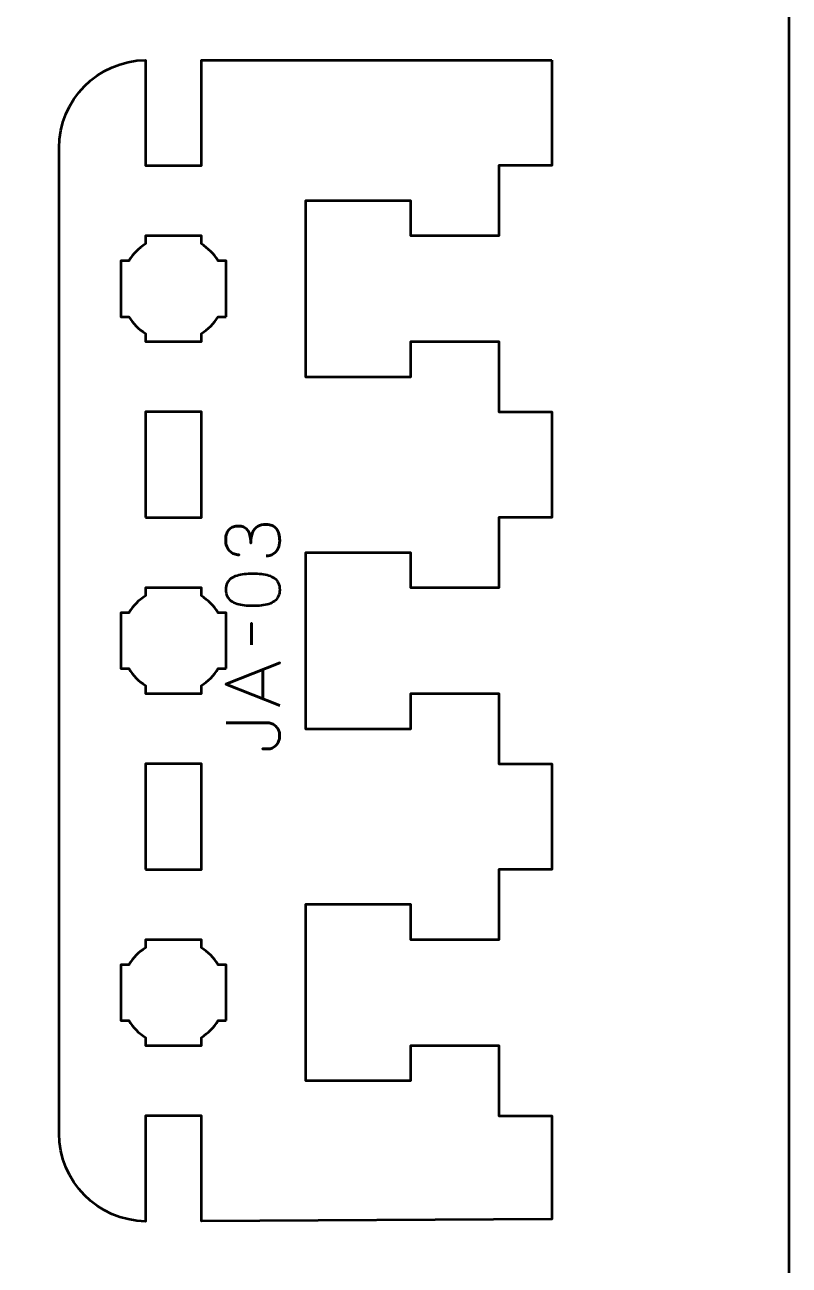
# Model space of a CAD drawing. Header units: centimetres. Extents: x -21 to 0, y -29.7 to 0.
# Drawn here: x -4.34 to 0, y -21.65 to -14.6 of the extents above; entities that cross this region are included whole.
import ezdxf

# ---------------------------------------------------------------- set-up
doc = ezdxf.new("R2010")
doc.units = ezdxf.units.CM
doc.header["$MEASUREMENT"] = 0
doc.layers.add('Layer 1', color=7, linetype='Continuous')

msp = doc.modelspace()

# ---------------------------------------------------------------- linework, layer by layer
at = {"layer": 'Layer 1', "color": 22, "lineweight": 53}
msp.add_open_spline([(-21.00003, -29.19995), (-21.00003, -29.19995), (-21.00003, -0.49992), (-21.00003, -0.49992), (-21.00003, -0.49992), (-21.00003, -0.22295), (-20.77694, 0.00004), (-20.49994, 0.00004), (-20.49994, 0.00004), (-20.49994, 0.00004), (-0.50008, 0.00004), (-0.50008, 0.00004), (-0.50008, 0.00004), (-0.22294, 0.00004), (0.00002, -0.22295), (0.00002, -0.49992), (0.00002, -0.49992), (0.00002, -0.49992), (0.00002, -29.19995), (0.00002, -29.19995), (0.00002, -29.19995), (0.00002, -29.47695), (-0.22294, -29.70004), (-0.50008, -29.70004), (-0.50008, -29.70004), (-0.50008, -29.70004), (-20.49994, -29.70004), (-20.49994, -29.70004), (-20.49994, -29.70004), (-20.77694, -29.70004), (-21.00003, -29.47695), (-21.00003, -29.19995)], degree=3, knots=[0, 0, 0, 0, 0.125, 0.125, 0.125, 0.125, 0.25, 0.25, 0.25, 0.25, 0.375, 0.375, 0.375, 0.375, 0.5, 0.5, 0.5, 0.5, 0.625, 0.625, 0.625, 0.625, 0.75, 0.75, 0.75, 0.75, 0.875, 0.875, 0.875, 0.875, 1, 1, 1, 1], dxfattribs=at)
at = {"layer": 'Layer 1', "color": 114, "lineweight": 53}
msp.add_open_spline([(-1.35, -14.80006), (-1.35, -14.80006), (-1.65, -14.80006), (-1.65, -14.80006), (-1.65, -14.80006), (-1.65, -14.80006), (-1.64999, -14.80006), (-1.64999, -14.80006), (-1.64999, -14.80006), (-1.64999, -14.80006), (-3.34125, -14.80006), (-3.34125, -14.80006), (-3.34125, -14.80006), (-3.34125, -14.80006), (-3.34125, -15.40006), (-3.34125, -15.40006), (-3.34125, -15.40006), (-3.34125, -15.40006), (-3.65875, -15.40006), (-3.65875, -15.40006), (-3.65875, -15.40006), (-3.65875, -15.40006), (-3.65875, -14.80017), (-3.65875, -14.80017), (-3.65875, -14.80017), (-3.9308, -14.80484), (-4.15, -15.0269), (-4.15, -15.30006), (-4.15, -15.30006), (-4.15, -15.30006), (-4.15, -20.90005), (-4.15, -20.90005), (-4.15, -20.90005), (-4.15, -21.17321), (-3.9308, -21.39527), (-3.65875, -21.39994), (-3.65875, -21.39994), (-3.65875, -21.39994), (-3.65875, -20.80005), (-3.65875, -20.80005), (-3.65875, -20.80005), (-3.65875, -20.80005), (-3.34125, -20.80005), (-3.34125, -20.80005), (-3.34125, -20.80005), (-3.34125, -20.80005), (-3.34125, -21.39812), (-3.34125, -21.39812), (-3.34125, -21.39812), (-3.34125, -21.39812), (-1.35, -21.38755), (-1.35, -21.38755), (-1.35, -21.38755), (-1.35, -21.38755), (-1.35, -20.80005), (-1.35, -20.80005), (-1.35, -20.80005), (-1.35, -20.80005), (-1.65, -20.80005), (-1.65, -20.80005), (-1.65, -20.80005), (-1.65, -20.80005), (-1.65, -20.40005), (-1.65, -20.40005), (-1.65, -20.40005), (-1.65, -20.40005), (-2.15, -20.40005), (-2.15, -20.40005), (-2.15, -20.40005), (-2.15, -20.40005), (-2.15001, -20.60005), (-2.15001, -20.60005), (-2.15001, -20.60005), (-2.15001, -20.60005), (-2.75, -20.60005), (-2.75, -20.60005), (-2.75, -20.60005), (-2.75, -20.21672), (-2.75, -19.98338), (-2.75, -19.60005), (-2.75, -19.60005), (-2.75, -19.60005), (-2.15001, -19.60005), (-2.15001, -19.60005), (-2.15001, -19.60005), (-2.15001, -19.60005), (-2.15, -19.80005), (-2.15, -19.80005), (-2.15, -19.80005), (-2.15, -19.80005), (-1.64999, -19.80005), (-1.64999, -19.80005), (-1.64999, -19.80005), (-1.64999, -19.80005), (-1.65, -19.40005), (-1.65, -19.40005), (-1.65, -19.40005), (-1.65, -19.40005), (-1.35, -19.40005), (-1.35, -19.40005), (-1.35, -19.40005), (-1.35, -19.40005), (-1.35, -18.80005), (-1.35, -18.80005), (-1.35, -18.80005), (-1.35, -18.80005), (-1.65, -18.80005), (-1.65, -18.80005), (-1.65, -18.80005), (-1.65, -18.80005), (-1.65, -18.40005), (-1.65, -18.40005), (-1.65, -18.40005), (-1.65, -18.40005), (-2.15, -18.40005), (-2.15, -18.40005), (-2.15, -18.40005), (-2.15, -18.40005), (-2.15001, -18.60005), (-2.15001, -18.60005), (-2.15001, -18.60005), (-2.15001, -18.60005), (-2.75, -18.60005), (-2.75, -18.60005), (-2.75, -18.60005), (-2.75, -18.21672), (-2.75, -17.98339), (-2.75, -17.60006), (-2.75, -17.60006), (-2.75, -17.60006), (-2.15001, -17.60006), (-2.15001, -17.60006), (-2.15001, -17.60006), (-2.15001, -17.60006), (-2.15, -17.80006), (-2.15, -17.80006), (-2.15, -17.80006), (-2.15, -17.80006), (-1.64999, -17.80006), (-1.64999, -17.80006), (-1.64999, -17.80006), (-1.64999, -17.80006), (-1.65, -17.40006), (-1.65, -17.40006), (-1.65, -17.40006), (-1.65, -17.40006), (-1.35, -17.40006), (-1.35, -17.40006), (-1.35, -17.40006), (-1.35, -17.40006), (-1.35, -16.80006), (-1.35, -16.80006), (-1.35, -16.80006), (-1.35, -16.80006), (-1.65, -16.80006), (-1.65, -16.80006), (-1.65, -16.80006), (-1.65, -16.80006), (-1.65, -16.40006), (-1.65, -16.40006), (-1.65, -16.40006), (-1.65, -16.40006), (-2.15, -16.40006), (-2.15, -16.40006), (-2.15, -16.40006), (-2.15, -16.40006), (-2.15001, -16.60006), (-2.15001, -16.60006), (-2.15001, -16.60006), (-2.15001, -16.60006), (-2.75, -16.60006), (-2.75, -16.60006), (-2.75, -16.60006), (-2.75, -16.21673), (-2.75, -15.98339), (-2.75, -15.60006), (-2.75, -15.60006), (-2.75, -15.60006), (-2.15001, -15.60006), (-2.15001, -15.60006), (-2.15001, -15.60006), (-2.15001, -15.60006), (-2.15, -15.80006), (-2.15, -15.80006), (-2.15, -15.80006), (-2.15, -15.80006), (-1.64999, -15.80006), (-1.64999, -15.80006), (-1.64999, -15.80006), (-1.64999, -15.80006), (-1.65, -15.40006), (-1.65, -15.40006), (-1.65, -15.40006), (-1.65, -15.40006), (-1.35, -15.40006), (-1.35, -15.40006), (-1.35, -15.40006), (-1.35, -15.40006), (-1.35, -14.80006), (-1.35, -14.80006)], degree=3, knots=[0, 0, 0, 0, 0.02, 0.02, 0.02, 0.02, 0.04, 0.04, 0.04, 0.04, 0.06, 0.06, 0.06, 0.06, 0.08, 0.08, 0.08, 0.08, 0.1, 0.1, 0.1, 0.1, 0.12, 0.12, 0.12, 0.12, 0.14, 0.14, 0.14, 0.14, 0.16, 0.16, 0.16, 0.16, 0.18, 0.18, 0.18, 0.18, 0.2, 0.2, 0.2, 0.2, 0.22, 0.22, 0.22, 0.22, 0.24, 0.24, 0.24, 0.24, 0.26, 0.26, 0.26, 0.26, 0.28, 0.28, 0.28, 0.28, 0.3, 0.3, 0.3, 0.3, 0.32, 0.32, 0.32, 0.32, 0.34, 0.34, 0.34, 0.34, 0.36, 0.36, 0.36, 0.36, 0.38, 0.38, 0.38, 0.38, 0.4, 0.4, 0.4, 0.4, 0.42, 0.42, 0.42, 0.42, 0.44, 0.44, 0.44, 0.44, 0.46, 0.46, 0.46, 0.46, 0.48, 0.48, 0.48, 0.48, 0.5, 0.5, 0.5, 0.5, 0.52, 0.52, 0.52, 0.52, 0.54, 0.54, 0.54, 0.54, 0.56, 0.56, 0.56, 0.56, 0.58, 0.58, 0.58, 0.58, 0.6, 0.6, 0.6, 0.6, 0.62, 0.62, 0.62, 0.62, 0.64, 0.64, 0.64, 0.64, 0.66, 0.66, 0.66, 0.66, 0.68, 0.68, 0.68, 0.68, 0.7, 0.7, 0.7, 0.7, 0.72, 0.72, 0.72, 0.72, 0.74, 0.74, 0.74, 0.74, 0.76, 0.76, 0.76, 0.76, 0.78, 0.78, 0.78, 0.78, 0.8, 0.8, 0.8, 0.8, 0.82, 0.82, 0.82, 0.82, 0.84, 0.84, 0.84, 0.84, 0.86, 0.86, 0.86, 0.86, 0.88, 0.88, 0.88, 0.88, 0.9, 0.9, 0.9, 0.9, 0.92, 0.92, 0.92, 0.92, 0.94, 0.94, 0.94, 0.94, 0.96, 0.96, 0.96, 0.96, 0.98, 0.98, 0.98, 0.98, 1, 1, 1, 1], dxfattribs=at)
at = {"layer": 'Layer 1', "color": 250, "lineweight": 53}
for points, knots in [([(-3.2, -16.25881), (-3.2, -16.25881), (-3.24544, -16.25881), (-3.24544, -16.25881), (-3.24544, -16.25881), (-3.26967, -16.29757), (-3.3025, -16.33039), (-3.34125, -16.35462), (-3.34125, -16.35462), (-3.34125, -16.35462), (-3.34125, -16.40006), (-3.34125, -16.40006), (-3.34125, -16.40006), (-3.34125, -16.40006), (-3.5, -16.40006), (-3.5, -16.40006), (-3.5, -16.40006), (-3.5, -16.40006), (-3.65875, -16.40006), (-3.65875, -16.40006), (-3.65875, -16.40006), (-3.65875, -16.40006), (-3.65875, -16.35462), (-3.65875, -16.35462), (-3.65875, -16.35462), (-3.6975, -16.33039), (-3.73033, -16.29757), (-3.75456, -16.25881), (-3.75456, -16.25881), (-3.75456, -16.25881), (-3.8, -16.25881), (-3.8, -16.25881), (-3.8, -16.25881), (-3.8, -16.25881), (-3.8, -16.10006), (-3.8, -16.10006), (-3.8, -16.10006), (-3.8, -16.10006), (-3.8, -15.94131), (-3.8, -15.94131), (-3.8, -15.94131), (-3.8, -15.94131), (-3.75456, -15.94131), (-3.75456, -15.94131), (-3.75456, -15.94131), (-3.73033, -15.90255), (-3.6975, -15.86973), (-3.65875, -15.8455), (-3.65875, -15.8455), (-3.65875, -15.8455), (-3.65875, -15.80006), (-3.65875, -15.80006), (-3.65875, -15.80006), (-3.65875, -15.80006), (-3.5, -15.80006), (-3.5, -15.80006), (-3.5, -15.80006), (-3.5, -15.80006), (-3.34125, -15.80006), (-3.34125, -15.80006), (-3.34125, -15.80006), (-3.34125, -15.80006), (-3.34125, -15.8455), (-3.34125, -15.8455), (-3.34125, -15.8455), (-3.3025, -15.86973), (-3.26967, -15.90255), (-3.24544, -15.94131), (-3.24544, -15.94131), (-3.24544, -15.94131), (-3.2, -15.94131), (-3.2, -15.94131), (-3.2, -15.94131), (-3.2, -15.94131), (-3.2, -16.10006), (-3.2, -16.10006), (-3.2, -16.10006), (-3.2, -16.10006), (-3.2, -16.25881), (-3.2, -16.25881)], [0, 0, 0, 0, 0.05, 0.05, 0.05, 0.05, 0.1, 0.1, 0.1, 0.1, 0.15, 0.15, 0.15, 0.15, 0.2, 0.2, 0.2, 0.2, 0.25, 0.25, 0.25, 0.25, 0.3, 0.3, 0.3, 0.3, 0.35, 0.35, 0.35, 0.35, 0.4, 0.4, 0.4, 0.4, 0.45, 0.45, 0.45, 0.45, 0.5, 0.5, 0.5, 0.5, 0.55, 0.55, 0.55, 0.55, 0.6, 0.6, 0.6, 0.6, 0.65, 0.65, 0.65, 0.65, 0.7, 0.7, 0.7, 0.7, 0.75, 0.75, 0.75, 0.75, 0.8, 0.8, 0.8, 0.8, 0.85, 0.85, 0.85, 0.85, 0.9, 0.9, 0.9, 0.9, 0.95, 0.95, 0.95, 0.95, 1, 1, 1, 1]), ([(-3.65875, -17.40006), (-3.65875, -17.40006), (-3.65875, -16.80006), (-3.65875, -16.80006), (-3.65875, -16.80006), (-3.65875, -16.80006), (-3.34125, -16.80006), (-3.34125, -16.80006), (-3.34125, -16.80006), (-3.34125, -16.80006), (-3.34125, -17.40006), (-3.34125, -17.40006), (-3.34125, -17.40006), (-3.34125, -17.40006), (-3.65875, -17.40006), (-3.65875, -17.40006)], [0, 0, 0, 0, 0.25, 0.25, 0.25, 0.25, 0.5, 0.5, 0.5, 0.5, 0.75, 0.75, 0.75, 0.75, 1, 1, 1, 1]), ([(-3.2, -18.2588), (-3.2, -18.2588), (-3.24544, -18.2588), (-3.24544, -18.2588), (-3.24544, -18.2588), (-3.26967, -18.29756), (-3.3025, -18.33038), (-3.34125, -18.35461), (-3.34125, -18.35461), (-3.34125, -18.35461), (-3.34125, -18.40005), (-3.34125, -18.40005), (-3.34125, -18.40005), (-3.34125, -18.40005), (-3.5, -18.40005), (-3.5, -18.40005), (-3.5, -18.40005), (-3.5, -18.40005), (-3.65875, -18.40005), (-3.65875, -18.40005), (-3.65875, -18.40005), (-3.65875, -18.40005), (-3.65875, -18.35461), (-3.65875, -18.35461), (-3.65875, -18.35461), (-3.6975, -18.33038), (-3.73033, -18.29756), (-3.75456, -18.2588), (-3.75456, -18.2588), (-3.75456, -18.2588), (-3.8, -18.2588), (-3.8, -18.2588), (-3.8, -18.2588), (-3.8, -18.2588), (-3.8, -18.10005), (-3.8, -18.10005), (-3.8, -18.10005), (-3.8, -18.10005), (-3.8, -17.94131), (-3.8, -17.94131), (-3.8, -17.94131), (-3.8, -17.94131), (-3.75456, -17.94131), (-3.75456, -17.94131), (-3.75456, -17.94131), (-3.73033, -17.90255), (-3.6975, -17.86973), (-3.65875, -17.8455), (-3.65875, -17.8455), (-3.65875, -17.8455), (-3.65875, -17.80006), (-3.65875, -17.80006), (-3.65875, -17.80006), (-3.65875, -17.80006), (-3.5, -17.80006), (-3.5, -17.80006), (-3.5, -17.80006), (-3.5, -17.80006), (-3.34125, -17.80006), (-3.34125, -17.80006), (-3.34125, -17.80006), (-3.34125, -17.80006), (-3.34125, -17.8455), (-3.34125, -17.8455), (-3.34125, -17.8455), (-3.3025, -17.86973), (-3.26967, -17.90255), (-3.24544, -17.94131), (-3.24544, -17.94131), (-3.24544, -17.94131), (-3.2, -17.94131), (-3.2, -17.94131), (-3.2, -17.94131), (-3.2, -17.94131), (-3.2, -18.10005), (-3.2, -18.10005), (-3.2, -18.10005), (-3.2, -18.10005), (-3.2, -18.2588), (-3.2, -18.2588)], [0, 0, 0, 0, 0.05, 0.05, 0.05, 0.05, 0.1, 0.1, 0.1, 0.1, 0.15, 0.15, 0.15, 0.15, 0.2, 0.2, 0.2, 0.2, 0.25, 0.25, 0.25, 0.25, 0.3, 0.3, 0.3, 0.3, 0.35, 0.35, 0.35, 0.35, 0.4, 0.4, 0.4, 0.4, 0.45, 0.45, 0.45, 0.45, 0.5, 0.5, 0.5, 0.5, 0.55, 0.55, 0.55, 0.55, 0.6, 0.6, 0.6, 0.6, 0.65, 0.65, 0.65, 0.65, 0.7, 0.7, 0.7, 0.7, 0.75, 0.75, 0.75, 0.75, 0.8, 0.8, 0.8, 0.8, 0.85, 0.85, 0.85, 0.85, 0.9, 0.9, 0.9, 0.9, 0.95, 0.95, 0.95, 0.95, 1, 1, 1, 1]), ([(-3.65875, -19.40005), (-3.65875, -19.40005), (-3.65875, -18.80005), (-3.65875, -18.80005), (-3.65875, -18.80005), (-3.65875, -18.80005), (-3.34125, -18.80005), (-3.34125, -18.80005), (-3.34125, -18.80005), (-3.34125, -18.80005), (-3.34125, -19.40005), (-3.34125, -19.40005), (-3.34125, -19.40005), (-3.34125, -19.40005), (-3.65875, -19.40005), (-3.65875, -19.40005)], [0, 0, 0, 0, 0.25, 0.25, 0.25, 0.25, 0.5, 0.5, 0.5, 0.5, 0.75, 0.75, 0.75, 0.75, 1, 1, 1, 1]), ([(-3.2, -20.2588), (-3.2, -20.2588), (-3.24544, -20.2588), (-3.24544, -20.2588), (-3.24544, -20.2588), (-3.26967, -20.29756), (-3.3025, -20.33038), (-3.34125, -20.35461), (-3.34125, -20.35461), (-3.34125, -20.35461), (-3.34125, -20.40005), (-3.34125, -20.40005), (-3.34125, -20.40005), (-3.34125, -20.40005), (-3.5, -20.40005), (-3.5, -20.40005), (-3.5, -20.40005), (-3.5, -20.40005), (-3.65875, -20.40005), (-3.65875, -20.40005), (-3.65875, -20.40005), (-3.65875, -20.40005), (-3.65875, -20.35461), (-3.65875, -20.35461), (-3.65875, -20.35461), (-3.6975, -20.33038), (-3.73033, -20.29756), (-3.75456, -20.2588), (-3.75456, -20.2588), (-3.75456, -20.2588), (-3.8, -20.2588), (-3.8, -20.2588), (-3.8, -20.2588), (-3.8, -20.2588), (-3.8, -20.10005), (-3.8, -20.10005), (-3.8, -20.10005), (-3.8, -20.10005), (-3.8, -19.9413), (-3.8, -19.9413), (-3.8, -19.9413), (-3.8, -19.9413), (-3.75456, -19.9413), (-3.75456, -19.9413), (-3.75456, -19.9413), (-3.73033, -19.90254), (-3.6975, -19.86972), (-3.65875, -19.84549), (-3.65875, -19.84549), (-3.65875, -19.84549), (-3.65875, -19.80005), (-3.65875, -19.80005), (-3.65875, -19.80005), (-3.65875, -19.80005), (-3.5, -19.80005), (-3.5, -19.80005), (-3.5, -19.80005), (-3.5, -19.80005), (-3.34125, -19.80005), (-3.34125, -19.80005), (-3.34125, -19.80005), (-3.34125, -19.80005), (-3.34125, -19.84549), (-3.34125, -19.84549), (-3.34125, -19.84549), (-3.3025, -19.86972), (-3.26967, -19.90254), (-3.24544, -19.9413), (-3.24544, -19.9413), (-3.24544, -19.9413), (-3.2, -19.9413), (-3.2, -19.9413), (-3.2, -19.9413), (-3.2, -19.9413), (-3.2, -20.10005), (-3.2, -20.10005), (-3.2, -20.10005), (-3.2, -20.10005), (-3.2, -20.2588), (-3.2, -20.2588)], [0, 0, 0, 0, 0.05, 0.05, 0.05, 0.05, 0.1, 0.1, 0.1, 0.1, 0.15, 0.15, 0.15, 0.15, 0.2, 0.2, 0.2, 0.2, 0.25, 0.25, 0.25, 0.25, 0.3, 0.3, 0.3, 0.3, 0.35, 0.35, 0.35, 0.35, 0.4, 0.4, 0.4, 0.4, 0.45, 0.45, 0.45, 0.45, 0.5, 0.5, 0.5, 0.5, 0.55, 0.55, 0.55, 0.55, 0.6, 0.6, 0.6, 0.6, 0.65, 0.65, 0.65, 0.65, 0.7, 0.7, 0.7, 0.7, 0.75, 0.75, 0.75, 0.75, 0.8, 0.8, 0.8, 0.8, 0.85, 0.85, 0.85, 0.85, 0.9, 0.9, 0.9, 0.9, 0.95, 0.95, 0.95, 0.95, 1, 1, 1, 1])]:
    msp.add_open_spline(points, degree=3, knots=knots, dxfattribs=at)
at = {"layer": 'Layer 1', "color": 30, "lineweight": 53}
for points, knots in [([(-2.97274, -17.61768), (-2.9575, -17.61761), (-2.94424, -17.61408), (-2.93274, -17.6071), (-2.93274, -17.6071), (-2.92131, -17.60011), (-2.91235, -17.59016), (-2.90593, -17.57718), (-2.90593, -17.57718), (-2.89951, -17.5642), (-2.89626, -17.54861), (-2.89612, -17.53047), (-2.89612, -17.53047), (-2.89612, -17.51686), (-2.89753, -17.50451), (-2.90049, -17.49329), (-2.90049, -17.49329), (-2.90346, -17.48214), (-2.90804, -17.47255), (-2.91432, -17.46443), (-2.91432, -17.46443), (-2.9206, -17.45632), (-2.92872, -17.45011), (-2.93859, -17.44567), (-2.93859, -17.44567), (-2.94854, -17.44129), (-2.96047, -17.43911), (-2.97444, -17.43904), (-2.97444, -17.43904), (-2.99306, -17.43896), (-3.0088, -17.44277), (-3.02157, -17.45032), (-3.02157, -17.45032), (-3.03434, -17.45787), (-3.04393, -17.46959), (-3.05049, -17.48532), (-3.05049, -17.48532), (-3.05706, -17.50105), (-3.06037, -17.52123), (-3.06037, -17.54571), (-3.06037, -17.54571), (-3.0603, -17.52744), (-3.06199, -17.51213), (-3.06545, -17.49964), (-3.06545, -17.49964), (-3.06891, -17.48722), (-3.07378, -17.47728), (-3.08013, -17.4698), (-3.08013, -17.4698), (-3.08641, -17.46232), (-3.09389, -17.45689), (-3.10249, -17.45364), (-3.10249, -17.45364), (-3.11103, -17.45032), (-3.12041, -17.4487), (-3.13064, -17.44877), (-3.13064, -17.44877), (-3.14088, -17.4487), (-3.15033, -17.45011), (-3.15908, -17.45293), (-3.15908, -17.45293), (-3.16783, -17.45569), (-3.17552, -17.4602), (-3.18208, -17.46634), (-3.18208, -17.46634), (-3.18864, -17.47248), (-3.19379, -17.48059), (-3.19746, -17.49054), (-3.19746, -17.49054), (-3.20113, -17.50056), (-3.20296, -17.51277), (-3.20303, -17.52709), (-3.20303, -17.52709), (-3.20296, -17.54134), (-3.20085, -17.55383), (-3.19675, -17.56441), (-3.19675, -17.56441), (-3.19266, -17.57507), (-3.18709, -17.58381), (-3.17996, -17.59087), (-3.17996, -17.59087), (-3.17284, -17.59785), (-3.16472, -17.60308), (-3.15555, -17.60653), (-3.15555, -17.60653), (-3.14638, -17.61006), (-3.13664, -17.61175), (-3.12641, -17.61175), (-3.12641, -17.61175), (-3.13664, -17.61175), (-3.14638, -17.61006), (-3.15555, -17.60653), (-3.15555, -17.60653), (-3.16472, -17.60308), (-3.17284, -17.59785), (-3.17996, -17.59087), (-3.17996, -17.59087), (-3.18709, -17.58381), (-3.19266, -17.57507), (-3.19675, -17.56441), (-3.19675, -17.56441), (-3.20085, -17.55383), (-3.20296, -17.54134), (-3.20303, -17.52709), (-3.20303, -17.52709), (-3.20296, -17.51277), (-3.20113, -17.50056), (-3.19746, -17.49054), (-3.19746, -17.49054), (-3.19379, -17.48059), (-3.18864, -17.47248), (-3.18208, -17.46634), (-3.18208, -17.46634), (-3.17552, -17.4602), (-3.16783, -17.45569), (-3.15908, -17.45293), (-3.15908, -17.45293), (-3.15033, -17.45011), (-3.14088, -17.4487), (-3.13064, -17.44877), (-3.13064, -17.44877), (-3.12041, -17.4487), (-3.11103, -17.45032), (-3.10249, -17.45364), (-3.10249, -17.45364), (-3.09389, -17.45689), (-3.08641, -17.46232), (-3.08013, -17.4698), (-3.08013, -17.4698), (-3.07378, -17.47728), (-3.06891, -17.48722), (-3.06545, -17.49964), (-3.06545, -17.49964), (-3.06199, -17.51213), (-3.0603, -17.52744), (-3.06037, -17.54571), (-3.06037, -17.54571), (-3.06037, -17.52123), (-3.05706, -17.50105), (-3.05049, -17.48532), (-3.05049, -17.48532), (-3.04393, -17.46959), (-3.03434, -17.45787), (-3.02157, -17.45032), (-3.02157, -17.45032), (-3.0088, -17.44277), (-2.99306, -17.43896), (-2.97444, -17.43904), (-2.97444, -17.43904), (-2.96047, -17.43911), (-2.94854, -17.44129), (-2.93859, -17.44567), (-2.93859, -17.44567), (-2.92872, -17.45011), (-2.9206, -17.45632), (-2.91432, -17.46443), (-2.91432, -17.46443), (-2.90804, -17.47255), (-2.90346, -17.48214), (-2.90049, -17.49329), (-2.90049, -17.49329), (-2.89753, -17.50451), (-2.89612, -17.51686), (-2.89612, -17.53047), (-2.89612, -17.53047), (-2.89626, -17.54861), (-2.89951, -17.5642), (-2.90593, -17.57718), (-2.90593, -17.57718), (-2.91235, -17.59016), (-2.92131, -17.60011), (-2.93274, -17.6071), (-2.93274, -17.6071), (-2.94424, -17.61408), (-2.9575, -17.61761), (-2.97274, -17.61768)], [0, 0, 0, 0, 0.0227273, 0.0227273, 0.0227273, 0.0227273, 0.0454545, 0.0454545, 0.0454545, 0.0454545, 0.0681818, 0.0681818, 0.0681818, 0.0681818, 0.0909091, 0.0909091, 0.0909091, 0.0909091, 0.1136364, 0.1136364, 0.1136364, 0.1136364, 0.1363636, 0.1363636, 0.1363636, 0.1363636, 0.1590909, 0.1590909, 0.1590909, 0.1590909, 0.1818182, 0.1818182, 0.1818182, 0.1818182, 0.2045455, 0.2045455, 0.2045455, 0.2045455, 0.2272727, 0.2272727, 0.2272727, 0.2272727, 0.25, 0.25, 0.25, 0.25, 0.2727273, 0.2727273, 0.2727273, 0.2727273, 0.2954545, 0.2954545, 0.2954545, 0.2954545, 0.3181818, 0.3181818, 0.3181818, 0.3181818, 0.3409091, 0.3409091, 0.3409091, 0.3409091, 0.3636364, 0.3636364, 0.3636364, 0.3636364, 0.3863636, 0.3863636, 0.3863636, 0.3863636, 0.4090909, 0.4090909, 0.4090909, 0.4090909, 0.4318182, 0.4318182, 0.4318182, 0.4318182, 0.4545455, 0.4545455, 0.4545455, 0.4545455, 0.4772727, 0.4772727, 0.4772727, 0.4772727, 0.5, 0.5, 0.5, 0.5, 0.5227273, 0.5227273, 0.5227273, 0.5227273, 0.5454545, 0.5454545, 0.5454545, 0.5454545, 0.5681818, 0.5681818, 0.5681818, 0.5681818, 0.5909091, 0.5909091, 0.5909091, 0.5909091, 0.6136364, 0.6136364, 0.6136364, 0.6136364, 0.6363636, 0.6363636, 0.6363636, 0.6363636, 0.6590909, 0.6590909, 0.6590909, 0.6590909, 0.6818182, 0.6818182, 0.6818182, 0.6818182, 0.7045455, 0.7045455, 0.7045455, 0.7045455, 0.7272727, 0.7272727, 0.7272727, 0.7272727, 0.75, 0.75, 0.75, 0.75, 0.7727273, 0.7727273, 0.7727273, 0.7727273, 0.7954545, 0.7954545, 0.7954545, 0.7954545, 0.8181818, 0.8181818, 0.8181818, 0.8181818, 0.8409091, 0.8409091, 0.8409091, 0.8409091, 0.8636364, 0.8636364, 0.8636364, 0.8636364, 0.8863636, 0.8863636, 0.8863636, 0.8863636, 0.9090909, 0.9090909, 0.9090909, 0.9090909, 0.9318182, 0.9318182, 0.9318182, 0.9318182, 0.9545455, 0.9545455, 0.9545455, 0.9545455, 0.9772727, 0.9772727, 0.9772727, 0.9772727, 1, 1, 1, 1]), ([(-2.89612, -17.81029), (-2.89619, -17.79548), (-2.8988, -17.78271), (-2.90388, -17.77205), (-2.90388, -17.77205), (-2.90896, -17.76147), (-2.91623, -17.75265), (-2.92547, -17.7456), (-2.92547, -17.7456), (-2.93478, -17.73861), (-2.94579, -17.73311), (-2.95849, -17.72902), (-2.95849, -17.72902), (-2.97119, -17.72499), (-2.98509, -17.7221), (-3.00033, -17.72048), (-3.00033, -17.72048), (-3.01557, -17.71878), (-3.03159, -17.71794), (-3.04852, -17.71801), (-3.04852, -17.71801), (-3.06538, -17.71794), (-3.0814, -17.71878), (-3.09657, -17.72048), (-3.09657, -17.72048), (-3.11174, -17.7221), (-3.12571, -17.72499), (-3.13841, -17.72902), (-3.13841, -17.72902), (-3.15104, -17.73311), (-3.16204, -17.73861), (-3.17143, -17.7456), (-3.17143, -17.7456), (-3.18074, -17.75265), (-3.18801, -17.76147), (-3.19309, -17.77205), (-3.19309, -17.77205), (-3.19824, -17.78271), (-3.20085, -17.79548), (-3.20092, -17.81029), (-3.20092, -17.81029), (-3.20085, -17.82511), (-3.19824, -17.83788), (-3.19309, -17.84854), (-3.19309, -17.84854), (-3.18801, -17.85912), (-3.18074, -17.86794), (-3.17143, -17.87499), (-3.17143, -17.87499), (-3.16204, -17.88198), (-3.15104, -17.88748), (-3.13841, -17.89157), (-3.13841, -17.89157), (-3.12571, -17.8956), (-3.11174, -17.89849), (-3.09657, -17.90011), (-3.09657, -17.90011), (-3.0814, -17.9018), (-3.06538, -17.90265), (-3.04852, -17.90258), (-3.04852, -17.90258), (-3.03159, -17.90265), (-3.01557, -17.9018), (-3.00033, -17.90011), (-3.00033, -17.90011), (-2.98509, -17.89849), (-2.97119, -17.8956), (-2.95849, -17.89157), (-2.95849, -17.89157), (-2.94579, -17.88748), (-2.93478, -17.88198), (-2.92547, -17.87499), (-2.92547, -17.87499), (-2.91623, -17.86794), (-2.90896, -17.85912), (-2.90388, -17.84854), (-2.90388, -17.84854), (-2.8988, -17.83788), (-2.89619, -17.82511), (-2.89612, -17.81029)], [0, 0, 0, 0, 0.05, 0.05, 0.05, 0.05, 0.1, 0.1, 0.1, 0.1, 0.15, 0.15, 0.15, 0.15, 0.2, 0.2, 0.2, 0.2, 0.25, 0.25, 0.25, 0.25, 0.3, 0.3, 0.3, 0.3, 0.35, 0.35, 0.35, 0.35, 0.4, 0.4, 0.4, 0.4, 0.45, 0.45, 0.45, 0.45, 0.5, 0.5, 0.5, 0.5, 0.55, 0.55, 0.55, 0.55, 0.6, 0.6, 0.6, 0.6, 0.65, 0.65, 0.65, 0.65, 0.7, 0.7, 0.7, 0.7, 0.75, 0.75, 0.75, 0.75, 0.8, 0.8, 0.8, 0.8, 0.85, 0.85, 0.85, 0.85, 0.9, 0.9, 0.9, 0.9, 0.95, 0.95, 0.95, 0.95, 1, 1, 1, 1]), ([(-2.89612, -17.81029), (-2.89619, -17.79548), (-2.8988, -17.78271), (-2.90388, -17.77205), (-2.90388, -17.77205), (-2.90896, -17.76147), (-2.91623, -17.75265), (-2.92547, -17.7456), (-2.92547, -17.7456), (-2.93478, -17.73861), (-2.94579, -17.73311), (-2.95849, -17.72902), (-2.95849, -17.72902), (-2.97119, -17.72499), (-2.98509, -17.7221), (-3.00033, -17.72048), (-3.00033, -17.72048), (-3.01557, -17.71878), (-3.03159, -17.71794), (-3.04852, -17.71801), (-3.04852, -17.71801), (-3.06538, -17.71794), (-3.0814, -17.71878), (-3.09657, -17.72048), (-3.09657, -17.72048), (-3.11174, -17.7221), (-3.12571, -17.72499), (-3.13841, -17.72902), (-3.13841, -17.72902), (-3.15104, -17.73311), (-3.16204, -17.73861), (-3.17143, -17.7456), (-3.17143, -17.7456), (-3.18074, -17.75265), (-3.18801, -17.76147), (-3.19309, -17.77205), (-3.19309, -17.77205), (-3.19824, -17.78271), (-3.20085, -17.79548), (-3.20092, -17.81029), (-3.20092, -17.81029), (-3.20085, -17.82511), (-3.19824, -17.83788), (-3.19309, -17.84854), (-3.19309, -17.84854), (-3.18801, -17.85912), (-3.18074, -17.86794), (-3.17143, -17.87499), (-3.17143, -17.87499), (-3.16204, -17.88198), (-3.15104, -17.88748), (-3.13841, -17.89157), (-3.13841, -17.89157), (-3.12571, -17.8956), (-3.11174, -17.89849), (-3.09657, -17.90011), (-3.09657, -17.90011), (-3.0814, -17.9018), (-3.06538, -17.90265), (-3.04852, -17.90258), (-3.04852, -17.90258), (-3.03159, -17.90265), (-3.01557, -17.9018), (-3.00033, -17.90011), (-3.00033, -17.90011), (-2.98509, -17.89849), (-2.97119, -17.8956), (-2.95849, -17.89157), (-2.95849, -17.89157), (-2.94579, -17.88748), (-2.93478, -17.88198), (-2.92547, -17.87499), (-2.92547, -17.87499), (-2.91623, -17.86794), (-2.90896, -17.85912), (-2.90388, -17.84854), (-2.90388, -17.84854), (-2.8988, -17.83788), (-2.89619, -17.82511), (-2.89612, -17.81029)], [0, 0, 0, 0, 0.05, 0.05, 0.05, 0.05, 0.1, 0.1, 0.1, 0.1, 0.15, 0.15, 0.15, 0.15, 0.2, 0.2, 0.2, 0.2, 0.25, 0.25, 0.25, 0.25, 0.3, 0.3, 0.3, 0.3, 0.35, 0.35, 0.35, 0.35, 0.4, 0.4, 0.4, 0.4, 0.45, 0.45, 0.45, 0.45, 0.5, 0.5, 0.5, 0.5, 0.55, 0.55, 0.55, 0.55, 0.6, 0.6, 0.6, 0.6, 0.65, 0.65, 0.65, 0.65, 0.7, 0.7, 0.7, 0.7, 0.75, 0.75, 0.75, 0.75, 0.8, 0.8, 0.8, 0.8, 0.85, 0.85, 0.85, 0.85, 0.9, 0.9, 0.9, 0.9, 0.95, 0.95, 0.95, 0.95, 1, 1, 1, 1]), ([(-3.05572, -18.12271), (-3.05572, -18.12271), (-3.05572, -17.99952), (-3.05572, -17.99952), (-3.05572, -17.99952), (-3.05572, -17.99952), (-3.05572, -18.12271), (-3.05572, -18.12271)], [0, 0, 0, 0, 0.5, 0.5, 0.5, 0.5, 1, 1, 1, 1]), ([(-2.89612, -18.46857), (-2.89612, -18.46857), (-3.20134, -18.3475), (-3.20134, -18.3475), (-3.20134, -18.3475), (-3.20134, -18.3475), (-2.89612, -18.226), (-2.89612, -18.226), (-2.89612, -18.226), (-2.89612, -18.226), (-3.20134, -18.3475), (-3.20134, -18.3475), (-3.20134, -18.3475), (-3.20134, -18.3475), (-2.89612, -18.46857), (-2.89612, -18.46857)], [0, 0, 0, 0, 0.25, 0.25, 0.25, 0.25, 0.5, 0.5, 0.5, 0.5, 0.75, 0.75, 0.75, 0.75, 1, 1, 1, 1]), ([(-2.99222, -18.43047), (-2.99222, -18.43047), (-2.99222, -18.26453), (-2.99222, -18.26453), (-2.99222, -18.26453), (-2.99222, -18.26453), (-2.99222, -18.43047), (-2.99222, -18.43047)], [0, 0, 0, 0, 0.5, 0.5, 0.5, 0.5, 1, 1, 1, 1]), ([(-3.19965, -18.56678), (-3.19965, -18.56678), (-2.96258, -18.5672), (-2.96258, -18.5672), (-2.96258, -18.5672), (-2.95482, -18.5672), (-2.94713, -18.56883), (-2.93937, -18.57193), (-2.93937, -18.57193), (-2.93168, -18.57511), (-2.92455, -18.57976), (-2.91813, -18.5859), (-2.91813, -18.5859), (-2.91164, -18.59211), (-2.90649, -18.59966), (-2.90254, -18.60862), (-2.90254, -18.60862), (-2.89866, -18.61765), (-2.89661, -18.62795), (-2.89654, -18.63959), (-2.89654, -18.63959), (-2.89654, -18.65124), (-2.89845, -18.66175), (-2.90219, -18.67106), (-2.90219, -18.67106), (-2.906, -18.68038), (-2.91108, -18.68835), (-2.9175, -18.69491), (-2.9175, -18.69491), (-2.92392, -18.70154), (-2.93097, -18.70655), (-2.93881, -18.71008), (-2.93881, -18.71008), (-2.94664, -18.71361), (-2.95454, -18.71537), (-2.96258, -18.71537), (-2.96258, -18.71537), (-2.96258, -18.71537), (-2.99391, -18.71537), (-2.99391, -18.71537), (-2.99391, -18.71537), (-2.99391, -18.71537), (-2.96258, -18.71537), (-2.96258, -18.71537), (-2.96258, -18.71537), (-2.95454, -18.71537), (-2.94664, -18.71361), (-2.93881, -18.71008), (-2.93881, -18.71008), (-2.93097, -18.70655), (-2.92392, -18.70154), (-2.9175, -18.69491), (-2.9175, -18.69491), (-2.91108, -18.68835), (-2.906, -18.68038), (-2.90219, -18.67106), (-2.90219, -18.67106), (-2.89845, -18.66175), (-2.89654, -18.65124), (-2.89654, -18.63959), (-2.89654, -18.63959), (-2.89661, -18.62795), (-2.89866, -18.61765), (-2.90254, -18.60862), (-2.90254, -18.60862), (-2.90649, -18.59966), (-2.91164, -18.59211), (-2.91813, -18.5859), (-2.91813, -18.5859), (-2.92455, -18.57976), (-2.93168, -18.57511), (-2.93937, -18.57193), (-2.93937, -18.57193), (-2.94713, -18.56883), (-2.95482, -18.5672), (-2.96258, -18.5672), (-2.96258, -18.5672), (-2.96258, -18.5672), (-3.19965, -18.56678), (-3.19965, -18.56678)], [0, 0, 0, 0, 0.05, 0.05, 0.05, 0.05, 0.1, 0.1, 0.1, 0.1, 0.15, 0.15, 0.15, 0.15, 0.2, 0.2, 0.2, 0.2, 0.25, 0.25, 0.25, 0.25, 0.3, 0.3, 0.3, 0.3, 0.35, 0.35, 0.35, 0.35, 0.4, 0.4, 0.4, 0.4, 0.45, 0.45, 0.45, 0.45, 0.5, 0.5, 0.5, 0.5, 0.55, 0.55, 0.55, 0.55, 0.6, 0.6, 0.6, 0.6, 0.65, 0.65, 0.65, 0.65, 0.7, 0.7, 0.7, 0.7, 0.75, 0.75, 0.75, 0.75, 0.8, 0.8, 0.8, 0.8, 0.85, 0.85, 0.85, 0.85, 0.9, 0.9, 0.9, 0.9, 0.95, 0.95, 0.95, 0.95, 1, 1, 1, 1])]:
    msp.add_open_spline(points, degree=3, knots=knots, dxfattribs=at)

doc.saveas('drawing.dxf')
